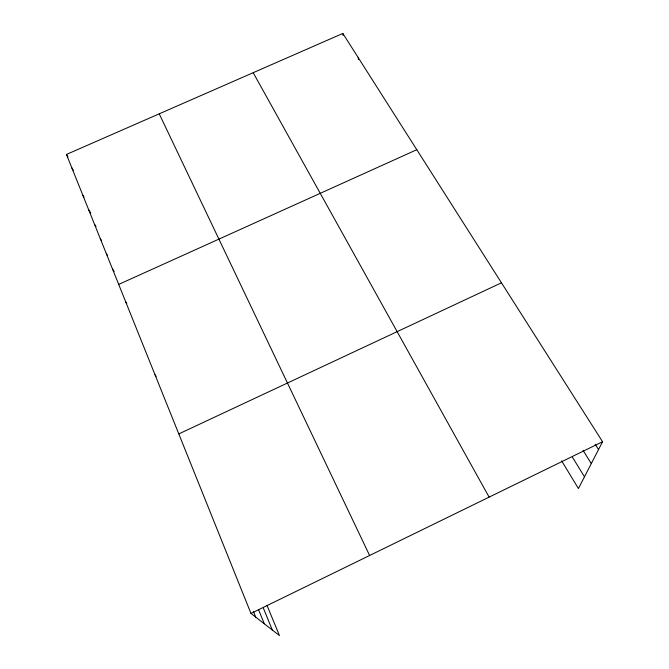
<?xml version="1.0" encoding="UTF-8"?>
<svg xmlns="http://www.w3.org/2000/svg" width="669" height="669" viewBox="0 0 669 669"><rect width="100%" height="100%" fill="white"/><g stroke="black" fill="none" stroke-linecap="round" stroke-linejoin="round"><path stroke-width="1" d="M266.964 605.261L279.441 635.55L250.967 613.431L66.44 154.447L342.837 33.45L602.56 441.732L578.426 488.537L561.626 460.857M250.967 613.431L602.56 441.732M178.799 433.922L501.457 282.803M118.689 284.417L416.787 149.705M155.016 374.765L156.17 376.338M125.647 301.727L126.776 303.366M112.442 268.879L114.165 271.472M106.312 253.643L107.383 255.265M100.3 238.682L101.379 240.338M94.939 224.834L96.027 226.523M88.601 209.581L90.792 213.018M595.201 444.275L598.529 449.551M82.906 195.423L84.01 197.171M583.042 450.354L591.287 463.6M71.834 167.86L73.389 170.369M572.472 457.245L584.48 476.805M66.44 154.447L68.004 156.989M253.191 72.695L489.123 497.126M159.23 113.83L369.614 555.487M263.394 608.205L272.325 630.022M258.51 609.551L264.305 623.792M253.434 611.424L255.742 617.136M342.837 33.45L343.097 35.432M358.266 57.701L358.492 59.658"/></g></svg>
